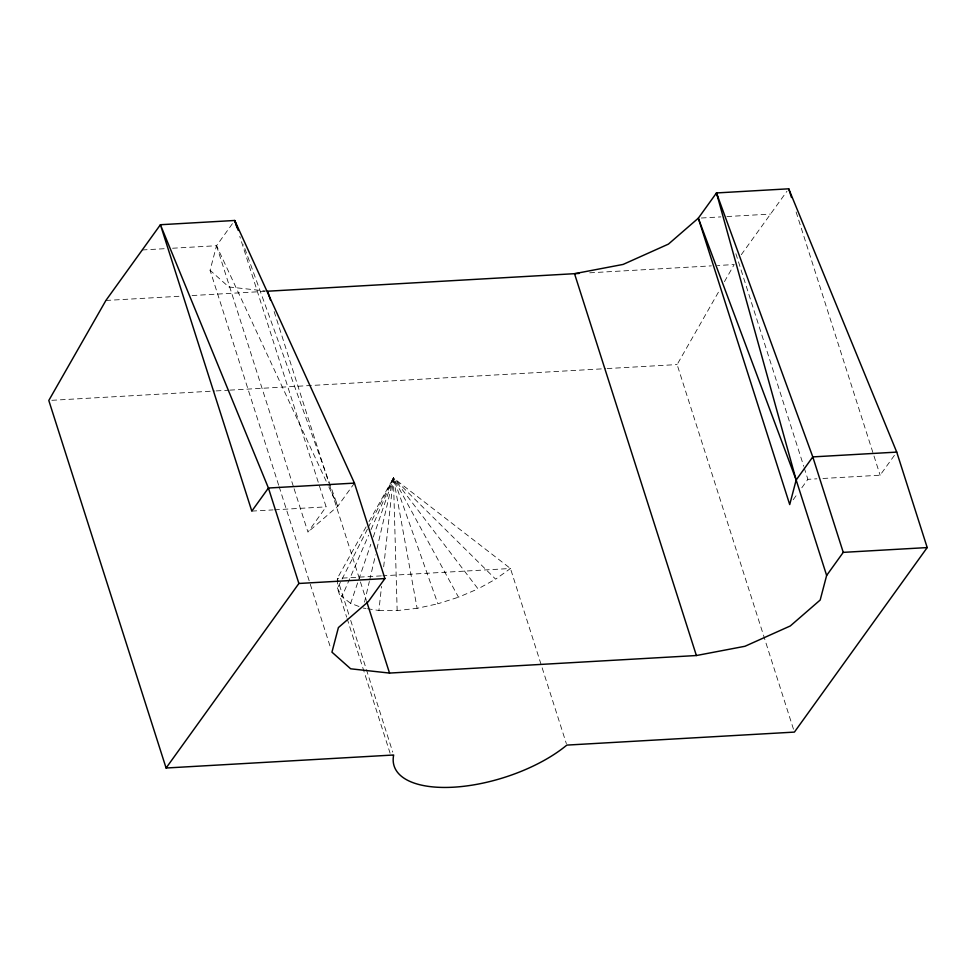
<?xml version="1.0" encoding="UTF-8"?>
<svg xmlns="http://www.w3.org/2000/svg" width="976" height="976" viewBox="0 0 976 976"><rect width="100%" height="100%" fill="white"/><g stroke="black" fill="none" stroke-linecap="round" stroke-linejoin="round"><path stroke-width="0.73" stroke-dasharray="4.88 3.66" d="M367.452 608.719L378.895 610.5L381.531 586.405M383.678 566.824L393.413 477.984L510.46 568.496L566.361 743.663M364.524 602.143L369.343 581.452M369.684 579.976L375.54 554.844M376.907 548.927L393.413 477.984L495.625 579.158L510.46 568.496L382.873 575.791M278.66 485.182L210.084 270.303L216.538 245.72L232.983 222.882M358.985 606.486L350.652 603.363L370.807 544.279M373.259 537.068L393.413 477.984L478.045 588.87L495.625 579.158M350.652 603.363L341.942 596.641L368.586 535.226M371.014 529.639L393.413 477.984L458.5 597.202L478.045 588.87M367.476 529.053L337.428 588.199L346.663 617.149M368.159 527.711L393.413 477.984L437.882 603.778L458.5 597.202M366.098 526.869L337.306 578.402L337.428 588.199L341.942 596.641M369.05 521.587L393.413 477.984L417.118 608.316L437.882 603.778M793.476 729.194L677.112 364.573L719.178 290.872M724.436 281.661L734.208 264.557L717.482 265.509M294.093 488.72L307.94 532.115L326.106 506.861L239.791 236.387M354.447 483.108L337.83 506.19L307.94 532.115M741.296 254.699L786.985 191.211M793.183 499.761L797.502 493.758M801.833 487.744L807.884 479.326L816.912 478.813M822.939 478.472L880.12 475.202L896.737 452.108M378.895 610.5L397.159 610.586L417.118 608.316M142.24 249.966L166.506 248.587M172.569 248.233L216.538 245.72L328.204 485.523M701.329 218.014L720.886 216.892M726.913 216.55L770.552 214.061M105.896 300.462L179.974 296.228M192.065 295.545L264.63 291.397M589.724 272.816L711.394 265.862M51.838 400.306L214.622 390.998M216.147 390.912L228.311 390.217M229.836 390.132L605.608 368.66M607.121 368.562L677.112 364.573M251.808 511.107L273.036 509.899M274.549 509.814L326.106 506.861M381.36 575.877L337.306 578.402L348.859 614.587M267.656 291.214L228.799 286.956L210.084 270.303M363.157 608.048L366.012 608.499M328.839 486.902L337.83 506.19L243.475 244.756M796.099 211.951L880.12 475.202M735.88 253.687L803.736 466.308M804.187 467.76L807.884 479.326M274.146 311.551L328.814 482.876M329.278 484.328L366.354 600.472M350.701 620.382L365.951 668.145M366.415 669.597L392.742 752.106M347.127 618.589L390.095 753.216M216.538 245.72L293.63 487.268M279.124 486.634L330.559 647.796M393.413 477.984L397.159 610.586"/><path stroke-width="1.46" d="M896.737 452.108L812.788 456.902L796.172 479.997L789.718 504.58L698.316 218.185L716.494 192.943L788.718 188.807L896.737 452.108L927.2 547.573L794.403 732.098L566.824 745.103A101.809 44.469 -17.7 0 1 453.523 787.193A101.809 44.469 -17.7 0 1 393.67 754.997L166.091 768.014L48.8 400.477L105.896 300.462L160.418 224.724L234.716 220.478L354.447 483.108L384.91 578.561L368.294 601.655L338.404 627.568L331.95 652.151L350.665 668.804L389.522 673.074L696.388 655.53L744.981 646.271L790.292 625.958L820.182 600.033L826.635 575.462L843.252 552.367L927.2 547.573M166.091 768.014L298.888 583.477L384.91 578.561M579.085 273.426L267.656 291.214L270.437 299.925M354.447 483.108L268.424 488.024L251.808 511.107L160.418 224.724L268.424 488.024L298.888 583.477M826.635 575.462L796.172 479.997L698.316 218.185L668.426 244.11L623.115 264.423L574.522 273.683L696.388 655.53M796.172 479.997L716.494 192.943L812.788 456.902L843.252 552.367M238.315 230.47L234.716 220.478L237.022 227.701M788.718 188.807L791.487 197.494M716.494 192.943L718.336 198.726M366.817 601.924L389.522 673.074"/></g></svg>
